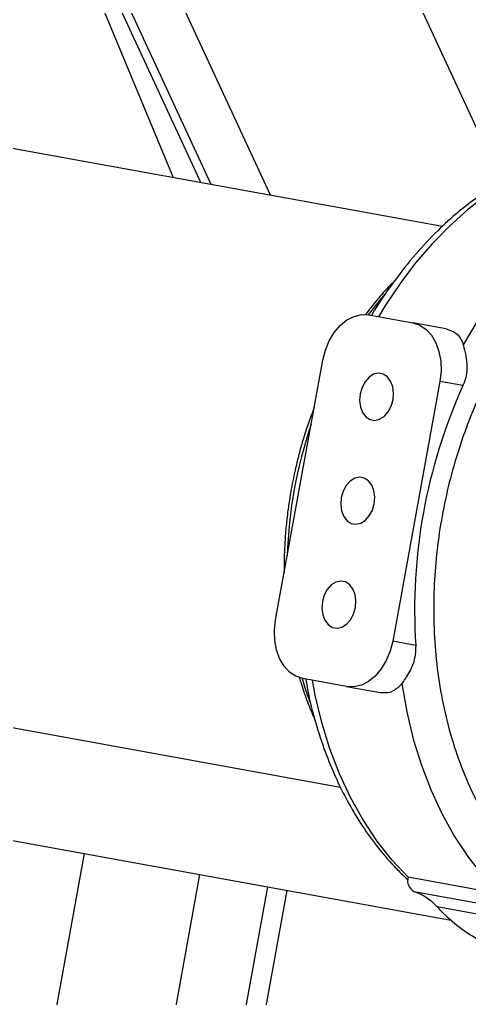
# Model space of a CAD drawing. Header units: inches. Extents: x 0 to 34.2, y 0 to 22.
# Drawn here: x 8.2052 to 8.374, y 10.8294 to 11.197 of the extents above; entities that cross this region are included whole.
import ezdxf

# ---------------------------------------------------------------- set-up
doc = ezdxf.new("R2010")
doc.units = ezdxf.units.IN
doc.header["$MEASUREMENT"] = 0

msp = doc.modelspace()

# ---------------------------------------------------------------- linework, layer by layer
at = {"color": 7, "linetype": 'Continuous', "lineweight": 25}
for p, q in [((8.203255741380366, 11.2815400499626), (8.262869545948915, 11.13765027039541)), ((8.273271242338756, 11.1357616841318), (8.206655981618171, 11.27968147098856)), ((8.277153784797024, 11.13505674946736), (8.209098232747035, 11.28208823203581)), ((8.299337908172493, 11.13102888428982), (8.236300154649205, 11.26721960024366)), ((8.325751632519648, 11.26604185637746), (8.385923748770628, 11.13604224289748)), ((8.363893040115624, 11.11930791774168), (7.936949278621521, 11.19682605450028)), ((8.336264215268045, 11.08607934281136), (8.352736447870523, 11.08308855832226)), ((8.365268952555052, 11.08081309138799), (8.352736447870523, 11.08308855832226)), ((8.30128257770155, 10.9715075173416), (8.318994891921951, 11.06906097223941)), ((8.362920845528418, 11.06108554693508), (8.345208531308014, 10.96353209203737)), ((8.371579325741935, 11.0595134680951), (8.362920845528418, 11.06108554693508)), ((7.898708392219435, 10.98620814537605), (8.32565466990382, 10.90868955176482)), ((8.353867011521533, 10.96196001319739), (8.345208531308014, 10.96353209203737)), ((8.327939207961922, 10.94651372146542), (8.311466975359444, 10.94950450595452)), ((8.327939207961922, 10.94651372146542), (8.340471712646435, 10.94423825453115)), ((8.08477049813982, 10.9100522080856), (8.367131299378936, 10.85878530789924)), ((8.213693998633307, 10.79595172915764), (8.22963508143162, 10.88374983856558)), ((8.256929932663692, 10.78810158740747), (8.272871015462192, 10.87589969681549)), ((8.38530780595096, 10.8686699485758), (8.35099065469592, 10.87490074959479)), ((8.282436489131074, 10.78347048394426), (8.298377571929574, 10.87126859335219)), ((8.305551299780863, 10.86996609389726), (8.28730761613376, 10.76948603535258)), ((8.353180669100968, 10.86957927343703), (8.387497820356009, 10.86334847241813)), ((8.396222742240436, 10.85753336549302), (8.361905590985396, 10.86376416651201))]:
    msp.add_line(p, q, dxfattribs=at)
at = {"color": 7, "linetype": 'Continuous', "lineweight": 25, "flags": 128}
for points in [[(8.445277944325973, 11.14886880283368), (8.440440945126545, 11.14941457449889), (8.43285869795576, 11.14965215161598), (8.425217650256618, 11.14914776434966), (8.41755572473189, 11.14790391598605), (8.409910947701459, 11.14592677977426), (8.40232126037637, 11.1432261682887), (8.394824330556881, 11.1398154847288), (8.387457365685062, 11.13571165639876), (8.380256928183723, 11.13093505069685), (8.373258753997266, 11.12550937403149), (8.366497575231074, 11.11946155416595), (8.360006947777347, 11.11282160657492), (8.353819084775736, 11.10562248547729), (8.347964696738323, 11.09789992028343), (8.342472839133299, 11.08969223826933), (8.3398742606262, 11.08542388414203)], [(8.482243912149887, 11.14220541108027), (8.474758096381585, 11.1431837734799), (8.4671758492108, 11.14342135059699), (8.45953480151183, 11.14291696333076), (8.45187287598693, 11.14167311496706), (8.444228098956497, 11.13969597875528), (8.436638411631394, 11.13699536726971), (8.429141481811921, 11.13358468370982), (8.421774516940102, 11.12948085537987), (8.414574079438951, 11.12470424967795), (8.407575905252306, 11.11927857301259), (8.400814726486098, 11.11323075314696), (8.394324099032387, 11.10659080555594), (8.388136236030777, 11.0993916844583), (8.382281847993363, 11.09166911926444), (8.376789990388323, 11.08346143725034), (8.371687919436216, 11.07480937333834)], [(8.342173032874266, 11.09375880319546), (8.338707389299154, 11.08962571172485), (8.335997131973478, 11.08612403965867)], [(8.318994891921951, 11.06906097223941), (8.319949749914493, 11.07281942998758), (8.321395428800617, 11.0763376738367), (8.323276371951973, 11.07948049964872), (8.325520295777695, 11.08212713039012), (8.328040967543824, 11.08417585752594), (8.330741519247809, 11.08554794962103), (8.333518170202266, 11.08619067794591), (8.336264215268045, 11.08607934281136)], [(8.352736447870523, 11.08308855832226), (8.355346358075876, 11.08222743827506), (8.357719836035173, 11.08064962567568), (8.359765670321874, 11.07841575497762), (8.361405240671006, 11.07561167257887), (8.362575539314037, 11.07234513779352), (8.363231592330042, 11.06874168172151), (8.363348187969937, 11.06493978315886), (8.362920845528418, 11.06108554693508)], [(8.333009550077275, 11.05643945828083), (8.33281065331093, 11.05392046927608), (8.333128300848227, 11.05151469293987), (8.333936758774772, 11.04941703096318), (8.335170530637576, 11.04779742344408), (8.336729663577653, 11.04678708135166), (8.338487845916655, 11.04646785659349), (8.340302640178075, 11.04686561086103), (8.3420270225237, 11.04794812046891), (8.343521293751097, 11.04962768692685), (8.34466439689234, 11.05176824174898), (8.34536372452909, 11.05419636991401), (8.345562621295434, 11.05671535891885), (8.345244973758136, 11.05912113525506), (8.34443651583159, 11.06121879723176), (8.343202743968787, 11.06283840475085), (8.341643611028896, 11.06384874684327), (8.339885428689708, 11.06416797160144), (8.338070634428288, 11.0637702173339), (8.336346252082835, 11.06268770772602), (8.334851980855266, 11.06100814126808), (8.333708877714196, 11.05886758644595), (8.333009550077275, 11.05643945828083)], [(8.325924624389076, 11.0174180763218), (8.32572572762273, 11.01489908731705), (8.32604337516003, 11.01249331098075), (8.326851833086575, 11.01039564900405), (8.328085604949377, 11.00877604148496), (8.329644737889268, 11.00776569939254), (8.331402920228456, 11.00744647463446), (8.333217714489876, 11.00784422890191), (8.334942096835315, 11.00892673850988), (8.336436368062898, 11.01060630496772), (8.33757947120397, 11.01274685978986), (8.338278798840891, 11.01517498795497), (8.338477695607235, 11.01769397695973), (8.338160048069938, 11.02009975329594), (8.337351590143392, 11.02219741527272), (8.336117818280588, 11.02381702279173), (8.334558685340511, 11.02482736488415), (8.332800503001511, 11.02514658964232), (8.33098570874009, 11.02474883537477), (8.329261326394464, 11.0236663257669), (8.327767055167069, 11.02198675930905), (8.326623952025825, 11.01984620448692), (8.325924624389076, 11.0174180763218)], [(8.318839698700877, 10.97839669436268), (8.318640801934531, 10.97587770535793), (8.31895844947183, 10.97347192902162), (8.319766907398549, 10.97137426704493), (8.321000679261179, 10.96975465952593), (8.322559812201257, 10.96874431743351), (8.324317994540257, 10.96842509267534), (8.326132788801678, 10.96882284694279), (8.327857171147304, 10.96990535655076), (8.3293514423747, 10.9715849230086), (8.330494545515943, 10.97372547783074), (8.331193873152692, 10.97615360599585), (8.331392769919038, 10.9786725950006), (8.331075122381739, 10.9810783713369), (8.330266664455193, 10.9831760333136), (8.329032892592577, 10.9847956408326), (8.3274737596525, 10.98580598292502), (8.325715577313312, 10.98612520768319), (8.323900783051892, 10.98572745341574), (8.322176400706438, 10.98464494380777), (8.320682129479042, 10.98296537734993), (8.319539026337798, 10.98082482252779), (8.318839698700877, 10.97839669436268)], [(8.311466975359444, 10.94950450595452), (8.30885706515409, 10.95036562600171), (8.306483587194622, 10.95194343860101), (8.30443775290828, 10.95417730929915), (8.302798182559147, 10.95698139169781), (8.301627883916101, 10.96024792648317), (8.300971830899925, 10.96385138255517), (8.300855235260014, 10.96765328111791), (8.30128257770155, 10.9715075173416)], [(8.345208531308014, 10.96353209203737), (8.344253673315475, 10.9597736342892), (8.342807994429162, 10.95625539044008), (8.340927051277992, 10.95311256462806), (8.338683127452084, 10.95046593388656), (8.336162455686141, 10.94841720675084), (8.333461903982158, 10.94704511465565), (8.3306852530277, 10.94640238633087), (8.327939207961922, 10.94651372146542)], [(8.311201226582854, 10.94955655287796), (8.312507511178746, 10.94532561650552), (8.31435919354549, 10.94007873257138)], [(8.35099065469592, 10.87490074959479), (8.344924474491961, 10.88140197466703), (8.33929008996785, 10.88857712326106), (8.334119476610331, 10.89638547595717), (8.329441977975142, 10.90478271986302), (8.32528413916137, 10.91372120009132), (8.321669556165526, 10.92315019020462), (8.31861874197342, 10.93301618009108), (8.316149010147758, 10.94326317963785), (8.315077020717599, 10.94884904728519)], [(8.348591527826436, 10.94760223545902), (8.350466161402798, 10.93703237861886), (8.352935893228459, 10.92678537907219), (8.355986707420566, 10.91691938918563), (8.35960129041641, 10.90749039907233), (8.363759129230182, 10.89855191884403), (8.368436627865371, 10.89015467493827), (8.373607241223077, 10.88234632224207), (8.379241625746985, 10.87517117364813), (8.38530780595096, 10.8686699485758)]]:
    msp.add_lwpolyline(points, dxfattribs=at)
at = {"color": 7, "linetype": 'Continuous', "lineweight": 25}
for centre, radius, start, end in [((8.557922244508712, 10.97529537805081), 0.2044905133869138, 155.6793062916294, 183.73906203371), ((8.47451191985261, 10.99043979175796), 0.1689395216993922, 161.1559038554625, 178.2624644698601), ((8.355448257772455, 10.87362386313599), 0.004636880871393326, 164.0155677812146, 240.7229438665743), ((8.345260523753707, 10.84824303383087), 0.02275881857334689, 42.99881496427925, 69.63475973600512), ((8.408813469375497, 10.90695754025071), 0.06376532435415874, 222.6392670867538, 258.9425292521195)]:
    msp.add_arc(centre, radius, start, end, dxfattribs=at)
for points, knots in [([(8.445324007638186, 11.14886209686008), (8.442178491237769, 11.14921692855956), (8.43583422036112, 11.14993259750879), (8.426432560923057, 11.14958296932156), (8.417308268463165, 11.14834460866988), (8.408968259355778, 11.14630959537984), (8.401759415523724, 11.14384900336802), (8.395339902369466, 11.14113508305962), (8.389250099825581, 11.13808271562667), (8.382952332746397, 11.13438798066048), (8.376420186762491, 11.1299661787467), (8.369403861697082, 11.12448838767961), (8.361749501233144, 11.11753485959184), (8.353573293649948, 11.10887323076466), (8.345320719961318, 11.09827505241605), (8.339777345263132, 11.09043592592556), (8.337337720173304, 11.08594456818501), (8.337307987422339, 11.0858898300935)], [0, 0, 0, 0, 0.07510799325996104, 0.1514871943337111, 0.2292069910258564, 0.3035447158691542, 0.3653378791380984, 0.4143820698355131, 0.4701855491884425, 0.5249356959664134, 0.5817797214648895, 0.6471315718015961, 0.7218449996694467, 0.8058985717950328, 0.8992719515644214, 0.998772384331855, 1, 1, 1, 1]), ([(8.487336110974802, 11.1312039053641), (8.484313831750203, 11.13163768666371), (8.478269149827799, 11.13250526698462), (8.468825962801317, 11.13231829793047), (8.459151476227301, 11.13097016300364), (8.449205567037469, 11.1282342611612), (8.439223225801273, 11.12413276550408), (8.429278347190913, 11.11859782069135), (8.419573995293401, 11.11168210665022), (8.410271693929268, 11.10346236219272), (8.401523608444444, 11.094060093306), (8.393464378842644, 11.08363389652932), (8.38620392588982, 11.07237152166006), (8.379850209953412, 11.06052597896393), (8.374392721675767, 11.04821987288198), (8.369911824168186, 11.03576417191955), (8.366323784005173, 11.02317464977626), (8.363613006463755, 11.01057553372838), (8.361721563347364, 10.99782730014684), (8.360654840295906, 10.98478033288017), (8.360470993649248, 10.9715440813723), (8.36125400074497, 10.95810489812612), (8.363038016769725, 10.94478150544404), (8.365875859108142, 10.9316856313062), (8.369755445169593, 10.9190917608943), (8.374639872255337, 10.90721430190356), (8.380458847317907, 10.89624905958165), (8.38711263187336, 10.88636327704857), (8.394476988386526, 10.87768557681492), (8.402380138808391, 10.87033684553574), (8.410729416331424, 10.86427912125746), (8.41931235816137, 10.85961609013492), (8.428087279422694, 10.85612117302686), (8.43405114501208, 10.8548084627074), (8.4370331387135, 10.85415209414152)], [0, 0, 0, 0, 0.02912382761476008, 0.05824884506697987, 0.08912050993435955, 0.1199945271050201, 0.1519019126373486, 0.1843130552574874, 0.2170689551740843, 0.2499999951265724, 0.2829310350790597, 0.3156869349956566, 0.3480980776157955, 0.3800054631481246, 0.4108771278766055, 0.4417511449192434, 0.4708743784939196, 0.4999999949787954, 0.529123228569556, 0.558248845066319, 0.5891205099342353, 0.6199945271043745, 0.6519019126367036, 0.6843130552568425, 0.7170689551734402, 0.7499999951259274, 0.7829310350784142, 0.8156869349950124, 0.8480980776151501, 0.8800054631474797, 0.9108771278736959, 0.9417511449186216, 0.970874977586225, 1, 1, 1, 1]), ([(8.345756698606484, 11.09866276427713), (8.345224989911078, 11.09814573730947), (8.342988823928192, 11.09597131712883), (8.339339675007965, 11.09182801395401), (8.336367620853576, 11.08800558549274), (8.334920472696462, 11.08614437435171)], [0, 0, 0, 0, 0.1379732068530123, 0.5802632050532112, 1, 1, 1, 1]), ([(8.365268952555052, 11.08081309138799), (8.36659067507274, 11.08038014049144), (8.369231401295878, 11.07951512928783), (8.370993045144997, 11.07696779671628), (8.371553842017773, 11.07522584555224), (8.371687919436216, 11.07480937333834)], [0, 0, 0, 0, 0.4326191879302989, 0.8643484686542275, 1, 1, 1, 1]), ([(8.371687919436216, 11.07480937333834), (8.372017270696201, 11.07358199433858), (8.372726624979498, 11.07093847461889), (8.373183395487164, 11.06649713126771), (8.372741853202788, 11.062533494563), (8.371971458948865, 11.06053215600006), (8.371579325741935, 11.0595134680951)], [0, 0, 0, 0, 0.2881372307078592, 0.6205878147334087, 0.8068779509534002, 1, 1, 1, 1]), ([(8.315768733617128, 11.05129238001767), (8.315027660502643, 11.04935065710029), (8.313474063120932, 11.04527999850866), (8.311597098202387, 11.03937486320213), (8.310022378980067, 11.0337820213078), (8.308522522117164, 11.02777038467275), (8.307679869969451, 11.02345927108681), (8.307164818704257, 11.02082420451423)], [0, 0, 0, 0, 0.1985469227709956, 0.4162369047660167, 0.5868267197181806, 0.7474575703396044, 1, 1, 1, 1]), ([(8.307164818704257, 11.02082420451423), (8.306672640554087, 11.01787120877125), (8.305981989641865, 11.01372740595822), (8.305279109901008, 11.00757676233857), (8.30481440623175, 11.00232966395352), (8.304524566797486, 10.9960854603239), (8.304414764071817, 10.99167522805714), (8.304489405406388, 10.98934648447408), (8.30449422308175, 10.98919617726721)], [0, 0, 0, 0, 0.2808532682625409, 0.3941084459214914, 0.5820432874830541, 0.7768824015534229, 0.9855990228991522, 1, 1, 1, 1]), ([(8.353867011521533, 10.96196001319739), (8.353825624036597, 10.96032619523885), (8.353737543284513, 10.95684910752368), (8.351915539296, 10.95273421148573), (8.350052219253593, 10.94962699568339), (8.349083906779962, 10.94828475423196), (8.348591527826436, 10.94760223545902)], [0, 0, 0, 0, 0.2881499357881293, 0.6132400471145912, 0.8033357350021684, 1, 1, 1, 1]), ([(8.3101539588002, 10.95012717343423), (8.310329087646798, 10.94948546091197), (8.311129261269745, 10.9465534400391), (8.31291922737731, 10.94155870111723), (8.314716270519806, 10.93684599735906), (8.31587136816157, 10.93444760701578), (8.316046947212751, 10.93408304294297)], [0, 0, 0, 0, 0.11352168540012, 0.5186870126365085, 0.9268386718497267, 1, 1, 1, 1]), ([(8.312625027431729, 10.94929424397852), (8.312830000611285, 10.9479804556839), (8.313713181473553, 10.94231965322585), (8.316151019122504, 10.93315813610415), (8.319667656410912, 10.92223459934141), (8.323530605662182, 10.9128060249421), (8.3277357954371, 10.90420973412373), (8.332551410706884, 10.89590931268799), (8.338263545782043, 10.88764413415077), (8.343682476166206, 10.88116628680789), (8.348013687570187, 10.87663358040028), (8.35008000332072, 10.87471513291766), (8.350965570154063, 10.87389293840949)], [0, 0, 0, 0, 0.04231250341376983, 0.182314551211966, 0.3094363630749906, 0.4236635956055977, 0.5282628874798002, 0.6403724454289402, 0.762495830653416, 0.8912442727159492, 0.9533902478312867, 0.9999999999999999, 0.9999999999999999, 0.9999999999999999, 0.9999999999999999]), ([(8.348591527826436, 10.94760223545902), (8.347604512067472, 10.9465479586882), (8.345627508172585, 10.94443623021415), (8.342529085628854, 10.94392665106113), (8.34075495113603, 10.94419535608878), (8.340471712646435, 10.94423825453115)], [0, 0, 0, 0, 0.4558794615577693, 0.9131317945585476, 1, 1, 1, 1])]:
    msp.add_open_spline(points, degree=3, knots=knots, dxfattribs=at)

doc.saveas('drawing.dxf')
